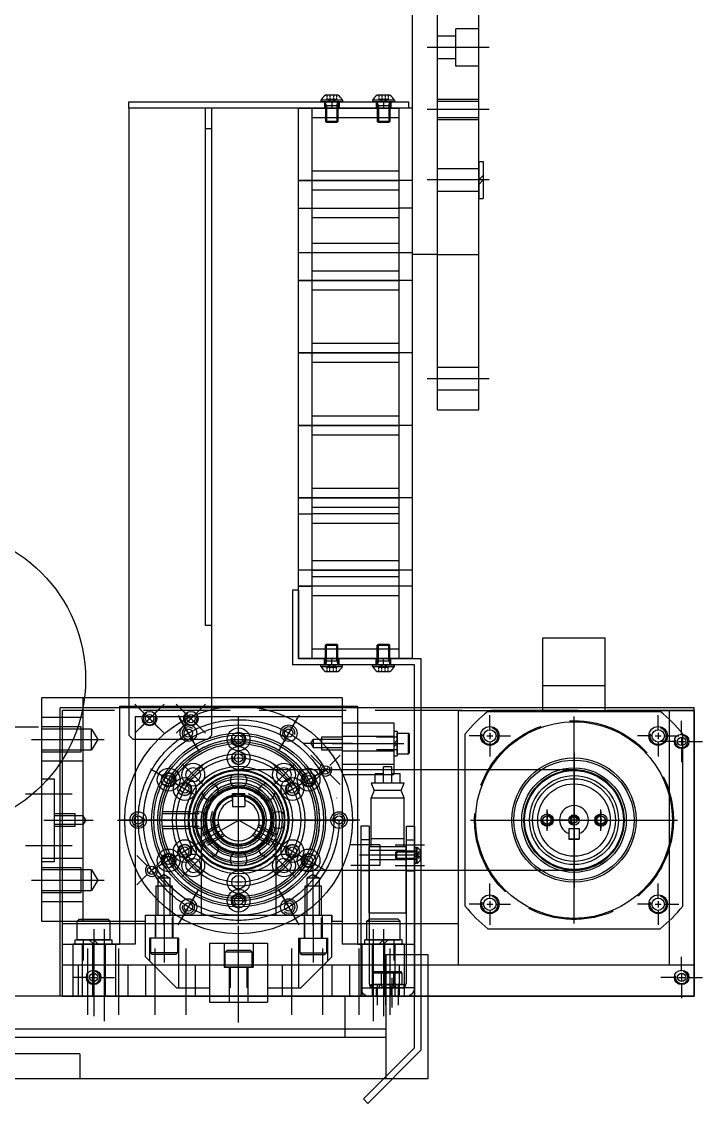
# Model space of a CAD drawing. Extents: x -1051 to 4465, y -5109 to -1481.
# Drawn here: x 647 to 975, y -4211 to -3689 of the extents above; entities that cross this region are included whole.
import ezdxf

# ---------------------------------------------------------------- set-up
doc = ezdxf.new("R2010")
doc.units = 0
doc.header["$LTSCALE"] = 14
doc.header["$MEASUREMENT"] = 0
for name, pattern in [('CENTER', [22, 20, -1, 0, -1]), ('CENTERX2', [101.6, 63.5, -12.7, 12.7, -12.7]), ('DASHED', [4, 3, -1]), ('THIN', [200000, 200000, 0])]:
    doc.linetypes.add(name, pattern=pattern)
for name, color, linetype in [('032038A', 7, 'CONTINUOUS'), ('040871B', 10, 'CONTINUOUS'), ('080143', 6, 'CONTINUOUS'), ('081077B', 1, 'CONTINUOUS'), ('081078B', 10, 'CONTINUOUS'), ('081079B', 61, 'CONTINUOUS'), ('081080B', 8, 'CONTINUOUS'), ('081081', 6, 'CONTINUOUS'), ('082044A', 3, 'CONTINUOUS'), ('084013', 6, 'CONTINUOUS'), ('086012', 231, 'CONTINUOUS'), ('086032A', 10, 'CONTINUOUS'), ('086050C', 8, 'CONTINUOUS'), ('244029A', 2, 'CONTINUOUS'), ('334002', 1, 'CONTINUOUS'), ('334051', 6, 'CONTINUOUS'), ('344005-1', 9, 'CONTINUOUS'), ('346023B', 2, 'CONTINUOUS'), ('44005A', 1, 'CONTINUOUS'), ('46013', 9, 'CONTINUOUS'), ('54065A', 9, 'CONTINUOUS'), ('61061A', 4, 'CONTINUOUS'), ('MD01-TC40', 6, 'CONTINUOUS'), ('MJ07AC-M8', 5, 'CONTINUOUS'), ('MJ14-8X02', 5, 'CONTINUOUS'), ('MJ19-8X02A', 6, 'CONTINUOUS'), ('ML04-4X6000', 74, 'CONTINUOUS'), ('ML05-A3', 8, 'CONTINUOUS'), ('ML05-A5', 8, 'CONTINUOUS'), ('ML06-MSA1', 7, 'CONTINUOUS'), ('MS15-YSF30', 10, 'CONTINUOUS')]:
    doc.layers.add(name, color=color, linetype=linetype)

msp = doc.modelspace()

# ---------------------------------------------------------------- linework, layer by layer
at = {"layer": '032038A'}
for p, q in [((822.7, -4175.46), (382.7, -4175.46)), ((822.7, -4199.46), (822.7, -4175.46)), ((822.7, -4199.46), (382.7, -4199.46))]:
    msp.add_line(p, q, dxfattribs=at)
at = {"layer": '032038A', "linetype": 'DASHED'}
msp.add_line((822.7, -4179.46), (382.7, -4179.46), dxfattribs=at)
at = {"layer": '040871B', "linetype": 'CENTER'}
for p, q in [((751.36, -4124.46), (751.36, -4024.46)), ((727.4, -4060.63), (708.82, -4049.9)), ((775.31, -4060.63), (793.89, -4049.9)), ((727.4, -4088.29), (708.82, -4099.02)), ((775.31, -4088.29), (793.89, -4099.02))]:
    msp.add_line(p, q, dxfattribs=at)
at = {"layer": '040871B', "linetype": 'Continuous'}
msp.add_line((701.36, -4074.46), (801.36, -4074.46), dxfattribs=at)
for centre, radius in [((751.36, -4074.46), 46), ((751.36, -4035.46), 5.5), ((751.36, -4035.46), 3.5), ((751.36, -4074.46), 39), ((751.36, -4074.46), 32), ((717.58, -4054.96), 5.5), ((785.13, -4054.96), 5.5), ((717.58, -4054.96), 3.5), ((751.36, -4074.46), 22), ((785.13, -4054.96), 3.5), ((717.58, -4093.96), 5.5), ((717.58, -4093.96), 3.5), ((785.13, -4093.96), 5.5), ((785.13, -4093.96), 3.5), ((751.36, -4113.46), 5.5), ((751.36, -4113.46), 3.5)]:
    msp.add_circle(centre, radius, dxfattribs=at)
at = {"layer": '080143', "linetype": 'Continuous'}
for p, q in [((822.7, -4199.46), (822.7, -4139.46)), ((822.7, -4139.46), (842.7, -4139.46)), ((842.7, -4139.46), (842.7, -4199.46)), ((842.7, -4199.46), (822.7, -4199.46))]:
    msp.add_line(p, q, dxfattribs=at)
at = {"layer": '081077B', "linetype": 'CENTER'}
msp.add_lwpolyline([(751.36, -4098.72), (913.36, -4098.72, 1), (913.36, -4050.2), (751.36, -4050.2, 1)], format="xyb", close=True, dxfattribs=at)
at = {"layer": '081078B', "linetype": 'Continuous'}
msp.add_line((913.36, -4041.96), (913.36, -4106.96), dxfattribs=at)
at = {"layer": '081078B', "linetype": 'CENTER'}
for p, q in [((900.36, -4079.61), (900.36, -4069.31)), ((926.36, -4079.61), (926.36, -4069.31)), ((880.86, -4074.46), (945.86, -4074.46))]:
    msp.add_line(p, q, dxfattribs=at)
at = {"layer": '081078B', "linetype": 'Continuous'}
for centre, radius in [((913.36, -4074.46), 29), ((913.36, -4074.46), 25.27), ((913.36, -4074.46), 20), ((900.36, -4074.46), 3), ((913.36, -4074.46), 2.5), ((926.36, -4074.46), 3)]:
    msp.add_circle(centre, radius, dxfattribs=at)
at = {"layer": '081079B', "linetype": 'Continuous'}
for p, q in [((780.36, -3765.46), (780.36, -3730.46)), ((780.36, -3730.46), (786.86, -3730.46)), ((786.86, -3765.46), (786.86, -3730.46)), ((786.86, -3730.46), (828.86, -3730.46)), ((828.86, -3765.46), (828.86, -3730.46)), ((835.36, -3730.46), (828.86, -3730.46)), ((835.36, -3765.46), (835.36, -3730.46)), ((786.86, -3734.96), (828.86, -3734.96)), ((828.86, -3760.96), (786.86, -3760.96)), ((835.36, -3765.46), (780.36, -3765.46)), ((780.36, -3800.46), (780.36, -3765.46)), ((780.36, -3765.46), (786.86, -3765.46)), ((786.86, -3765.46), (828.86, -3765.46)), ((786.86, -3800.46), (786.86, -3765.46)), ((828.86, -3800.46), (828.86, -3765.46)), ((835.36, -3765.46), (828.86, -3765.46)), ((835.36, -3800.46), (835.36, -3765.46)), ((786.86, -3769.96), (828.86, -3769.96)), ((780.36, -3813.78), (780.36, -3778.78)), ((780.36, -3778.78), (786.86, -3778.78)), ((786.86, -3778.78), (828.86, -3778.78)), ((786.86, -3813.78), (786.86, -3778.78)), ((786.86, -3783.28), (828.86, -3783.28)), ((828.86, -3813.78), (828.86, -3778.78)), ((835.36, -3778.78), (828.86, -3778.78)), ((835.36, -3813.78), (835.36, -3778.78)), ((828.86, -3795.96), (786.86, -3795.96)), ((835.36, -3800.46), (780.36, -3800.46)), ((828.86, -3809.28), (786.86, -3809.28)), ((835.36, -3813.78), (780.36, -3813.78)), ((780.36, -3848.78), (780.36, -3813.78)), ((780.36, -3813.78), (786.86, -3813.78)), ((786.86, -3813.78), (828.86, -3813.78)), ((786.86, -3848.78), (786.86, -3813.78)), ((828.86, -3848.78), (828.86, -3813.78)), ((835.36, -3813.78), (828.86, -3813.78)), ((835.36, -3848.78), (835.36, -3813.78)), ((786.86, -3818.28), (828.86, -3818.28)), ((828.86, -3844.28), (786.86, -3844.28)), ((780.36, -3883.78), (780.36, -3848.78)), ((835.36, -3848.78), (780.36, -3848.78)), ((780.36, -3848.78), (786.86, -3848.78)), ((786.86, -3883.78), (786.86, -3848.78)), ((786.86, -3848.78), (828.86, -3848.78)), ((828.86, -3883.78), (828.86, -3848.78)), ((835.36, -3848.78), (828.86, -3848.78)), ((835.36, -3883.78), (835.36, -3848.78)), ((786.86, -3853.28), (828.86, -3853.28)), ((828.86, -3879.28), (786.86, -3879.28)), ((835.36, -3883.78), (780.36, -3883.78)), ((780.36, -3918.78), (780.36, -3883.78)), ((780.36, -3883.78), (786.86, -3883.78)), ((786.86, -3883.78), (828.86, -3883.78)), ((786.86, -3918.78), (786.86, -3883.78)), ((786.86, -3888.28), (828.86, -3888.28)), ((828.86, -3918.78), (828.86, -3883.78)), ((835.36, -3883.78), (828.86, -3883.78)), ((835.36, -3918.78), (835.36, -3883.78)), ((828.86, -3914.28), (786.86, -3914.28)), ((835.36, -3918.78), (780.36, -3918.78)), ((780.36, -3953.78), (780.36, -3918.78)), ((780.36, -3918.78), (786.86, -3918.78)), ((786.86, -3918.78), (828.86, -3918.78)), ((786.86, -3953.78), (786.86, -3918.78)), ((828.86, -3953.78), (828.86, -3918.78)), ((835.36, -3918.78), (828.86, -3918.78)), ((835.36, -3953.78), (835.36, -3918.78)), ((786.86, -3923.28), (828.86, -3923.28)), ((780.36, -3961.46), (780.36, -3926.46)), ((780.36, -3926.46), (786.86, -3926.46)), ((828.86, -3926.46), (786.86, -3926.46)), ((786.86, -3961.46), (786.86, -3926.46)), ((828.86, -3961.46), (828.86, -3926.46)), ((835.36, -3961.46), (835.36, -3926.46)), ((786.86, -3930.96), (828.86, -3930.96)), ((828.86, -3949.28), (786.86, -3949.28)), ((835.36, -3953.78), (780.36, -3953.78)), ((786.86, -3953.78), (828.86, -3953.78)), ((835.36, -3961.46), (780.36, -3961.46)), ((780.36, -3996.46), (780.36, -3961.46)), ((780.36, -3961.46), (786.86, -3961.46)), ((828.86, -3956.96), (786.86, -3956.96)), ((828.86, -3961.46), (786.86, -3961.46)), ((786.86, -3996.46), (786.86, -3961.46)), ((828.86, -3996.46), (828.86, -3961.46)), ((835.36, -3961.46), (828.86, -3961.46)), ((835.36, -3996.46), (835.36, -3961.46)), ((786.86, -3965.96), (828.86, -3965.96)), ((828.86, -3991.96), (786.86, -3991.96)), ((835.36, -3996.46), (780.36, -3996.46))]:
    msp.add_line(p, q, dxfattribs=at)
at = {"layer": '081080B', "linetype": 'Continuous'}
for p, q in [((751.36, -4056.46), (751.36, -4036.46)), ((724.13, -4047.24), (734.74, -4057.84)), ((767.97, -4047.24), (778.58, -4057.84)), ((724.13, -4091.08), (734.74, -4101.68)), ((767.97, -4091.08), (778.58, -4101.68)), ((751.36, -4112.46), (751.36, -4092.46))]:
    msp.add_line(p, q, dxfattribs=at)
at = {"layer": '081080B', "linetype": 'CENTER'}
for p, q in [((724.13, -4057.84), (734.74, -4047.24)), ((767.97, -4057.84), (778.58, -4047.24)), ((724.13, -4101.68), (734.74, -4091.08)), ((767.97, -4101.68), (778.58, -4091.08))]:
    msp.add_line(p, q, dxfattribs=at)
at = {"layer": '081080B', "linetype": 'Continuous'}
for centre, radius in [((751.36, -4074.46), 38), ((729.44, -4052.54), 5.5), ((729.44, -4052.54), 3.5), ((773.28, -4052.54), 5.5), ((773.28, -4052.54), 3.5), ((751.36, -4074.46), 18), ((729.44, -4096.38), 5.5), ((773.28, -4096.38), 5.5), ((729.44, -4096.38), 3.5), ((773.28, -4096.38), 3.5)]:
    msp.add_circle(centre, radius, dxfattribs=at)
at = {"layer": '081081', "linetype": 'Continuous'}
for p, q in [((835.36, -3801.2), (835.36, -3218.2)), ((847.36, -3876.2), (847.36, -3218.2)), ((867.36, -3876.2), (867.36, -3571.2)), ((867.36, -3756.2), (867.36, -3774.2)), ((867.36, -3756.2), (869.56, -3756.2)), ((869.56, -3756.2), (869.56, -3774.2)), ((869.56, -3763), (867.36, -3765.2)), ((869.56, -3765.2), (867.36, -3767.4)), ((867.36, -3774.2), (869.56, -3774.2)), ((847.36, -3801.2), (835.36, -3801.2)), ((847.36, -3876.2), (867.36, -3876.2))]:
    msp.add_line(p, q, dxfattribs=at)
at = {"layer": '081081', "linetype": 'DASHED'}
for p, q in [((856.36, -3710.2), (856.36, -3692.2)), ((867.36, -3692.2), (856.36, -3692.2)), ((856.36, -3695.7), (847.36, -3695.7)), ((856.36, -3706.7), (847.36, -3706.7)), ((867.36, -3710.2), (856.36, -3710.2)), ((847.36, -3726.2), (867.36, -3726.2)), ((847.36, -3727.2), (867.36, -3727.2)), ((867.36, -3735.2), (847.36, -3735.2)), ((867.36, -3736.2), (847.36, -3736.2)), ((847.36, -3759.7), (867.36, -3759.7)), ((867.36, -3770.7), (847.36, -3770.7)), ((847.36, -3801.2), (867.36, -3801.2)), ((847.36, -3855.7), (867.36, -3855.7)), ((867.36, -3866.7), (847.36, -3866.7))]:
    msp.add_line(p, q, dxfattribs=at)
at = {"layer": '081081', "linetype": 'CENTER'}
for p, q in [((872.36, -3701.2), (842.36, -3701.2)), ((872.36, -3731.2), (842.36, -3731.2)), ((872.36, -3765.2), (842.36, -3765.2)), ((872.36, -3861.2), (842.36, -3861.2))]:
    msp.add_line(p, q, dxfattribs=at)
at = {"layer": '082044A'}
for p, q in [((802.7, -4159.46), (402.7, -4159.46)), ((802.7, -4159.46), (802.7, -4179.46)), ((802.7, -4179.46), (402.7, -4179.46))]:
    msp.add_line(p, q, dxfattribs=at)
at = {"layer": '084013', "linetype": 'Continuous'}
for radius in [26, 21, 15.5, 12.5]:
    msp.add_circle((751.36, -4074.46), radius, dxfattribs=at)
for centre, start, end in [((751.36, -4055.21), 159.2991, 251.82), ((751.36, -4055.21), 288.18, 20.7009), ((737.74, -4060.85), 333.18, 65.7009), ((764.97, -4060.85), 114.2991, 206.82), ((737.74, -4060.85), 204.2991, 296.82), ((764.97, -4060.85), 243.18, 335.7009), ((732.11, -4074.46), 18.18, 110.7009), ((770.61, -4074.46), 69.2991, 161.82), ((732.11, -4074.46), 249.2991, 341.82), ((770.61, -4074.46), 198.18, 290.7009), ((737.74, -4088.07), 63.18, 155.7009), ((737.74, -4088.07), 294.2991, 26.82), ((764.97, -4088.07), 153.18, 245.7009), ((764.97, -4088.07), 24.2991, 116.82), ((751.36, -4093.71), 108.18, 200.7009), ((751.36, -4093.71), 339.2991, 71.82)]:
    msp.add_arc(centre, 4, start, end, dxfattribs=at)
at = {"layer": '086012', "linetype": 'Continuous'}
for p, q in [((971.36, -4020.26), (665.16, -4020.26)), ((665.16, -4159.46), (665.16, -4020.26)), ((666.36, -4159.46), (666.36, -4021.46)), ((971.36, -4159.46), (971.36, -4020.26)), ((971.36, -4159.46), (665.16, -4159.46))]:
    msp.add_line(p, q, dxfattribs=at)
at = {"layer": '086012', "linetype": 'DASHED'}
msp.add_line((971.36, -4021.46), (666.36, -4021.46), dxfattribs=at)
at = {"layer": '086012', "linetype": 'Continuous'}
for centre in [(965.36, -4036.46), (681.36, -4150.46), (965.36, -4150.46)]:
    msp.add_circle(centre, 3.5, dxfattribs=at)
at = {"layer": '086032A', "linetype": 'Continuous'}
for p, q in [((748.36, -4062.96), (748.36, -4067.96)), ((748.36, -4062.96), (754.36, -4062.96)), ((754.36, -4062.96), (754.36, -4067.96)), ((748.36, -4067.96), (754.36, -4067.96)), ((732.36, -4071.46), (714.48, -4071.46)), ((714.48, -4077.46), (732.36, -4077.46))]:
    msp.add_line(p, q, dxfattribs=at)
at = {"layer": '086032A', "linetype": 'DASHED'}
for p, q in [((728.36, -4070.46), (714.57, -4070.46)), ((714.57, -4078.46), (728.36, -4078.46))]:
    msp.add_line(p, q, dxfattribs=at)
at = {"layer": '086032A', "linetype": 'CENTER'}
msp.add_line((709.36, -4074.46), (739.36, -4074.46), dxfattribs=at)
at = {"layer": '086032A', "linetype": 'Continuous'}
for centre, radius in [((751.36, -4074.46), 37), ((751.36, -4044.46), 5.5), ((751.36, -4044.46), 3.3), ((725.37, -4059.46), 5.5), ((751.36, -4074.46), 24), ((777.34, -4059.46), 5.5), ((725.37, -4059.46), 3.3), ((751.36, -4074.46), 16), ((751.36, -4074.46), 16), ((777.34, -4059.46), 3.3), ((751.36, -4074.46), 12.5), ((725.37, -4089.46), 5.5), ((725.37, -4089.46), 3.3), ((777.34, -4089.46), 5.5), ((777.34, -4089.46), 3.3), ((751.36, -4104.46), 5.5), ((751.36, -4104.46), 3.3)]:
    msp.add_circle(centre, radius, dxfattribs=at)
at = {"layer": '086032A', "linetype": 'CENTER'}
msp.add_circle((751.36, -4074.46), 30, dxfattribs=at)
at = {"layer": '086032A', "linetype": 'Continuous'}
for radius, start, end in [(13.5, 161.3921, 69.2876), (10, 107.4576, 72.5424)]:
    msp.add_arc((751.36, -4074.46), radius, start, end, dxfattribs=at)
at = {"layer": '086032A'}
msp.add_arc((751.36, -4074.46), 11.75, 162.1286, 69.8845, dxfattribs=at)
at = {"layer": '086050C', "linetype": 'Continuous'}
for p, q in [((801.36, -4027.46), (826.36, -4027.46)), ((801.36, -4027.46), (801.36, -4052.46)), ((826.36, -4027.46), (826.36, -4052.46)), ((827.96, -4034.46), (817.96, -4034.46)), ((826.36, -4031.56), (826.36, -4043.36)), ((826.36, -4031.56), (827.96, -4031.56)), ((827.96, -4031.56), (827.96, -4043.36)), ((827.96, -4032.46), (833.46, -4032.46)), ((827.96, -4042.46), (827.96, -4032.46)), ((833.46, -4042.46), (833.46, -4032.46)), ((833.46, -4032.46), (833.96, -4032.96)), ((833.96, -4041.96), (833.96, -4032.96)), ((796.56, -4037.46), (831.16, -4037.46)), ((827.96, -4035.86), (826.36, -4037.46)), ((827.96, -4037.46), (826.36, -4039.06)), ((801.36, -4040.96), (826.36, -4040.96)), ((827.96, -4040.46), (817.96, -4040.46)), ((826.36, -4043.36), (827.96, -4043.36)), ((827.96, -4042.46), (833.46, -4042.46)), ((833.46, -4042.46), (833.96, -4041.96)), ((801.36, -4047.46), (826.36, -4047.46)), ((801.36, -4052.46), (826.36, -4052.46))]:
    msp.add_line(p, q, dxfattribs=at)
at = {"layer": '086050C', "linetype": 'DASHED'}
msp.add_line((801.36, -4033.96), (826.36, -4033.96), dxfattribs=at)
at = {"layer": '244029A', "linetype": 'Continuous'}
for p, q in [((701.36, -4024.46), (801.36, -4024.46)), ((701.36, -4024.46), (701.36, -4134.46)), ((801.36, -4024.46), (801.36, -4134.46)), ((780.48, -4057.65), (789.38, -4052.51)), ((722.24, -4091.27), (713.33, -4096.41)), ((701.36, -4134.46), (671.36, -4134.46)), ((671.36, -4134.46), (671.36, -4159.46)), ((680.86, -4134.46), (680.86, -4159.46)), ((831.36, -4134.46), (801.36, -4134.46)), ((821.86, -4134.46), (821.86, -4159.46)), ((831.36, -4134.46), (831.36, -4159.46)), ((831.36, -4159.46), (671.36, -4159.46))]:
    msp.add_line(p, q, dxfattribs=at)
at = {"layer": '244029A', "linetype": 'CENTER'}
for p, q in [((751.36, -4040.84), (751.36, -4030.55)), ((722.24, -4057.65), (713.33, -4052.51)), ((780.48, -4091.27), (789.38, -4096.41)), ((751.36, -4108.09), (751.36, -4118.37)), ((686.36, -4127.17), (686.36, -4171.62)), ((816.36, -4127.17), (816.36, -4171.62))]:
    msp.add_line(p, q, dxfattribs=at)
at = {"layer": '244029A', "linetype": 'DASHED'}
for p, q in [((691.86, -4134.46), (691.86, -4159.46)), ((810.86, -4134.46), (810.86, -4159.46))]:
    msp.add_line(p, q, dxfattribs=at)
at = {"layer": '244029A', "linetype": 'Continuous'}
for centre, radius in [((751.36, -4035.46), 2), ((751.36, -4074.46), 26), ((717.58, -4054.96), 2), ((785.13, -4054.96), 2), ((751.36, -4074.46), 18), ((717.58, -4093.96), 2), ((785.13, -4093.96), 2), ((751.36, -4113.46), 2)]:
    msp.add_circle(centre, radius, dxfattribs=at)
at = {"layer": '244029A', "linetype": 'CENTER'}
msp.add_circle((751.36, -4074.46), 39, dxfattribs=at)
at = {"layer": '244029A', "linetype": 'Continuous'}
for centre, start, end in [((751.36, -4035.46), 165.6912, 73.6916), ((717.58, -4054.96), 225.6912, 133.6916), ((785.13, -4054.96), 105.6912, 13.6916), ((717.58, -4093.96), 285.6912, 193.6916), ((785.13, -4093.96), 45.6912, 313.6916), ((751.36, -4113.46), 345.6912, 253.6916)]:
    msp.add_arc(centre, 3, start, end, dxfattribs=at)
at = {"layer": '334002', "linetype": 'CENTER'}
for p, q in [((913.36, -4101.96), (913.36, -4046.96)), ((900.36, -4070.35), (900.36, -4078.58)), ((926.36, -4070.35), (926.36, -4078.58))]:
    msp.add_line(p, q, dxfattribs=at)
at = {"layer": '334002', "linetype": 'Continuous'}
for p, q in [((885.86, -4074.46), (940.86, -4074.46)), ((910.86, -4081), (910.86, -4083.76)), ((915.86, -4081), (915.86, -4083.76)), ((910.86, -4083.76), (915.86, -4083.76))]:
    msp.add_line(p, q, dxfattribs=at)
for centre, radius in [((913.36, -4074.46), 24.26), ((913.36, -4074.46), 23.88), ((913.36, -4074.46), 20), ((900.36, -4074.46), 2), ((926.36, -4074.46), 2)]:
    msp.add_circle(centre, radius, dxfattribs=at)
for centre, radius, start, end in [((913.36, -4074.46), 7, 290.9248, 249.0752), ((900.36, -4074.46), 2.5, 166.5301, 73.1315), ((926.36, -4074.46), 2.5, 106.8685, 13.4699)]:
    msp.add_arc(centre, radius, start, end, dxfattribs=at)
at = {"layer": '334051', "linetype": 'Continuous'}
for p, q in [((825.36, -4048.66), (821.36, -4048.66)), ((821.36, -4056.66), (821.36, -4048.66)), ((825.36, -4056.66), (825.36, -4048.66)), ((821.36, -4052.16), (817.36, -4052.16)), ((817.36, -4056.66), (817.36, -4052.16)), ((829.36, -4052.16), (825.36, -4052.16)), ((829.36, -4056.66), (829.36, -4052.16)), ((815.36, -4056.66), (816.86, -4060.16)), ((831.36, -4056.66), (815.36, -4056.66)), ((816.86, -4060.16), (815.36, -4063.66)), ((829.86, -4060.16), (816.86, -4060.16)), ((829.86, -4060.16), (831.36, -4056.66)), ((831.36, -4063.66), (829.86, -4060.16)), ((815.36, -4063.66), (831.36, -4063.66)), ((815.36, -4087.46), (815.36, -4063.66)), ((831.36, -4087.46), (831.36, -4063.66)), ((810.36, -4077.46), (810.36, -4155.46)), ((814.36, -4077.46), (810.36, -4077.46)), ((814.36, -4077.46), (814.36, -4153.46)), ((832.36, -4077.46), (832.36, -4153.46)), ((832.36, -4077.46), (836.36, -4077.46)), ((836.36, -4077.46), (836.36, -4155.46)), ((831.36, -4083.46), (815.36, -4083.46)), ((819.65, -4086.46), (819.65, -4096.46)), ((814.36, -4119.46), (814.36, -4087.46)), ((832.36, -4087.46), (814.36, -4087.46)), ((827.26, -4089.96), (827.76, -4089.46)), ((827.26, -4092.96), (827.26, -4089.96)), ((836.26, -4089.96), (827.26, -4089.96)), ((827.76, -4093.46), (827.76, -4089.46)), ((837.26, -4089.46), (827.76, -4089.46)), ((832.36, -4119.46), (832.36, -4087.46)), ((836.26, -4093.46), (836.26, -4089.46)), ((837.26, -4089.46), (836.26, -4089.96)), ((836.36, -4087.66), (836.36, -4095.26)), ((836.36, -4087.66), (837.26, -4087.66)), ((837.26, -4090.56), (836.36, -4091.46)), ((837.26, -4091.46), (836.36, -4092.36)), ((838.06, -4092.9), (837.22, -4091.46)), ((837.26, -4087.66), (837.26, -4095.26)), ((837.26, -4095.21), (837.26, -4087.71)), ((837.66, -4087.71), (837.26, -4087.71)), ((837.66, -4095.21), (837.66, -4087.71)), ((837.66, -4092.96), (837.66, -4089.96)), ((838.06, -4091.08), (838.06, -4090.02)), ((838.06, -4091.78), (838.06, -4091.31)), ((838.06, -4092.9), (838.06, -4091.94)), ((839.36, -4092.04), (838.06, -4092.04)), ((839.36, -4090.02), (838.09, -4090.02)), ((839.36, -4093.46), (839.36, -4089.46)), ((819.65, -4096.46), (805.58, -4096.46)), ((832.36, -4093.71), (814.36, -4093.71)), ((827.06, -4096.46), (841.13, -4096.46)), ((836.26, -4092.96), (827.26, -4092.96)), ((827.76, -4093.46), (827.26, -4092.96)), ((837.26, -4093.46), (827.76, -4093.46)), ((836.26, -4092.96), (837.26, -4093.46)), ((836.36, -4095.26), (837.26, -4095.26)), ((837.66, -4095.21), (837.26, -4095.21)), ((814.36, -4098.96), (810.36, -4098.96)), ((832.36, -4098.96), (836.36, -4098.96)), ((832.36, -4119.46), (814.36, -4119.46)), ((816.36, -4148.36), (816.86, -4147.86)), ((826.36, -4148.36), (816.36, -4148.36)), ((816.36, -4153.86), (816.36, -4148.36)), ((825.86, -4147.86), (816.86, -4147.86)), ((820.36, -4148.36), (820.86, -4147.86)), ((830.36, -4148.36), (820.36, -4148.36)), ((820.36, -4153.86), (820.36, -4148.36)), ((829.86, -4147.86), (820.86, -4147.86)), ((826.36, -4148.36), (825.86, -4147.86)), ((826.36, -4153.86), (826.36, -4148.36)), ((830.36, -4148.36), (829.86, -4147.86)), ((830.36, -4153.86), (830.36, -4148.36)), ((815.46, -4153.86), (827.26, -4153.86)), ((815.46, -4155.46), (815.46, -4153.86)), ((826.36, -4153.86), (816.36, -4153.86)), ((818.36, -4153.86), (818.36, -4163.86)), ((819.46, -4153.86), (831.26, -4153.86)), ((819.46, -4155.46), (819.46, -4153.86)), ((819.76, -4153.86), (821.36, -4155.46)), ((830.36, -4153.86), (820.36, -4153.86)), ((821.36, -4153.86), (822.96, -4155.46)), ((822.36, -4153.86), (822.36, -4163.86)), ((823.76, -4153.86), (825.36, -4155.46)), ((824.36, -4153.86), (824.36, -4163.86)), ((825.36, -4153.86), (826.96, -4155.46)), ((827.26, -4155.46), (827.26, -4153.86)), ((828.36, -4153.86), (828.36, -4163.86)), ((831.26, -4155.46), (831.26, -4153.86)), ((810.36, -4155.46), (830.36, -4155.46)), ((810.36, -4155.46), (810.36, -4159.46)), ((810.36, -4159.46), (832.36, -4159.46)), ((836.36, -4159.46), (814.36, -4159.46)), ((815.46, -4155.46), (827.26, -4155.46)), ((836.36, -4155.46), (816.36, -4155.46)), ((819.46, -4155.46), (831.26, -4155.46)), ((821.86, -4155.46), (821.86, -4159.46)), ((824.86, -4155.46), (824.86, -4159.46)), ((836.36, -4155.46), (836.36, -4159.46))]:
    msp.add_line(p, q, dxfattribs=at)
at = {"layer": '334051', "linetype": 'CENTER'}
for p, q in [((819.65, -4086.46), (805.58, -4086.46)), ((827.06, -4086.46), (841.13, -4086.46)), ((836.3, -4091.46), (809.78, -4091.46)), ((821.36, -4150.73), (821.36, -4164.94)), ((825.36, -4150.73), (825.36, -4164.94))]:
    msp.add_line(p, q, dxfattribs=at)
at = {"layer": '334051', "linetype": 'DASHED'}
for p, q in [((814.36, -4083.96), (810.36, -4083.96)), ((832.36, -4083.96), (836.36, -4083.96)), ((832.36, -4089.21), (814.36, -4089.21)), ((837.22, -4091.46), (838.06, -4090.02)), ((839.36, -4090.88), (838.06, -4090.88)), ((839.36, -4092.9), (838.09, -4092.9)), ((817.86, -4155.46), (817.86, -4159.46)), ((828.86, -4155.46), (828.86, -4159.46))]:
    msp.add_line(p, q, dxfattribs=at)
at = {"layer": '334051', "linetype": 'Continuous'}
for centre, radius, start, end in [((835.55, -4091.46), 4.3, 27.6991, 60.6399), ((835.55, -4091.46), 4.3, 299.3601, 332.3009), ((816.36, -4153.46), 2, 180, 270), ((830.36, -4153.46), 2, 270, 0), ((814.36, -4155.46), 4, 180, 270), ((832.36, -4155.46), 4, 270, 0)]:
    msp.add_arc(centre, radius, start, end, dxfattribs=at)
at = {"layer": '344005-1', "linetype": 'Continuous'}
for p, q in [((693.86, -4019.46), (808.86, -4019.46)), ((693.86, -4019.46), (693.86, -4134.46)), ((780.61, -4023.8), (770.61, -4041.12)), ((808.86, -4019.46), (808.86, -4134.46)), ((692.86, -4074.46), (712.86, -4074.46)), ((798.86, -4074.46), (703.86, -4074.46)), ((722.11, -4125.12), (732.11, -4107.8)), ((673.36, -4123.26), (674.36, -4122.26)), ((689.36, -4123.26), (673.36, -4123.26)), ((673.36, -4132.26), (673.36, -4123.26)), ((674.36, -4122.26), (688.36, -4122.26)), ((689.36, -4123.26), (688.36, -4122.26)), ((689.36, -4132.26), (689.36, -4123.26)), ((813.36, -4123.26), (814.36, -4122.26)), ((813.36, -4132.26), (813.36, -4123.26)), ((813.36, -4123.26), (829.36, -4123.26)), ((828.36, -4122.26), (814.36, -4122.26)), ((829.36, -4123.26), (828.36, -4122.26)), ((829.36, -4132.26), (829.36, -4123.26)), ((821.36, -4127.13), (821.36, -4169.28)), ((672.36, -4132.26), (690.36, -4132.26)), ((672.36, -4134.46), (672.36, -4132.26)), ((689.36, -4132.26), (673.36, -4132.26)), ((676.36, -4132.26), (676.36, -4142.26)), ((679.16, -4132.26), (681.36, -4134.46)), ((681.36, -4132.26), (683.56, -4134.46)), ((686.36, -4132.26), (686.36, -4142.26)), ((690.36, -4134.46), (690.36, -4132.26)), ((830.36, -4132.26), (812.36, -4132.26)), ((812.36, -4134.46), (812.36, -4132.26)), ((813.36, -4132.26), (829.36, -4132.26)), ((816.36, -4132.26), (816.36, -4142.26)), ((821.36, -4132.26), (819.16, -4134.46)), ((823.56, -4132.26), (821.36, -4134.46)), ((826.36, -4132.26), (826.36, -4142.26)), ((830.36, -4134.46), (830.36, -4132.26)), ((666.36, -4134.46), (693.86, -4134.46)), ((666.36, -4159.46), (666.36, -4134.46)), ((672.36, -4134.46), (690.36, -4134.46)), ((686.86, -4134.46), (686.86, -4159.46)), ((808.86, -4134.46), (836.36, -4134.46)), ((830.36, -4134.46), (812.36, -4134.46)), ((836.36, -4159.46), (836.36, -4134.46)), ((666.36, -4159.46), (836.36, -4159.46)), ((666.36, -4159.46), (836.36, -4159.46))]:
    msp.add_line(p, q, dxfattribs=at)
at = {"layer": '344005-1', "linetype": 'CENTER'}
for p, q in [((722.11, -4023.8), (732.11, -4041.12)), ((751.36, -4121.96), (751.36, -4026.96)), ((809.86, -4074.46), (789.86, -4074.46)), ((780.61, -4125.12), (770.61, -4107.8))]:
    msp.add_line(p, q, dxfattribs=at)
at = {"layer": '344005-1', "linetype": 'CENTERX2'}
msp.add_line((681.36, -4127.13), (681.36, -4169.28), dxfattribs=at)
at = {"layer": '344005-1', "linetype": 'DASHED'}
for p, q in [((675.86, -4134.46), (675.86, -4159.46)), ((815.86, -4134.46), (815.86, -4159.46)), ((826.86, -4134.46), (826.86, -4159.46))]:
    msp.add_line(p, q, dxfattribs=at)
at = {"layer": '344005-1', "linetype": 'CENTER'}
msp.add_circle((751.36, -4074.46), 48.5, dxfattribs=at)
at = {"layer": '344005-1', "linetype": 'Continuous'}
for centre, radius in [((751.36, -4074.46), 42), ((727.11, -4032.46), 2), ((775.61, -4032.46), 2), ((702.86, -4074.46), 2), ((799.86, -4074.46), 2), ((727.11, -4116.46), 2), ((775.61, -4116.46), 2)]:
    msp.add_circle(centre, radius, dxfattribs=at)
for centre, start, end in [((727.11, -4032.46), 46.3084, 314.3088), ((775.61, -4032.46), 346.3084, 254.3088), ((702.86, -4074.46), 106.3084, 14.3088), ((799.86, -4074.46), 286.3084, 194.3088), ((727.11, -4116.46), 166.3084, 74.3088), ((775.61, -4116.46), 226.3084, 134.3088)]:
    msp.add_arc(centre, 3, start, end, dxfattribs=at)
at = {"layer": '346023B', "linetype": 'Continuous'}
for p, q in [((801.36, -4015.46), (656.36, -4015.46)), ((656.36, -4123.46), (656.36, -4015.46)), ((676.36, -4123.46), (676.36, -4015.46)), ((706.23, -4023.34), (701.28, -4018.39)), ((710.48, -4023.34), (715.43, -4018.39)), ((726.23, -4023.34), (721.28, -4018.39)), ((730.48, -4023.34), (735.43, -4018.39)), ((801.36, -4015.46), (801.36, -4123.46)), ((675.36, -4029.46), (656.36, -4029.46)), ((675.36, -4041.46), (675.36, -4029.46)), ((706.23, -4027.58), (701.28, -4032.53)), ((707.29, -4024.4), (709.42, -4026.52)), ((709.42, -4024.4), (707.29, -4026.52)), ((710.48, -4027.58), (715.43, -4032.53)), ((726.23, -4027.58), (721.28, -4032.53)), ((727.29, -4024.4), (729.42, -4026.52)), ((729.42, -4024.4), (727.29, -4026.52)), ((730.48, -4027.58), (735.43, -4032.53)), ((680.36, -4040.46), (680.36, -4030.46)), ((801.36, -4034.46), (791.36, -4034.46)), ((683.36, -4035.46), (680.36, -4040.46)), ((806.36, -4037.46), (782.64, -4037.46)), ((786.2, -4037.46), (787.36, -4035.46)), ((801.36, -4035.46), (787.36, -4035.46)), ((656.36, -4041.46), (675.36, -4041.46)), ((791.36, -4040.46), (801.36, -4040.46)), ((676.36, -4045.96), (656.36, -4045.96)), ((730.57, -4062.46), (721.02, -4056.95)), ((772.14, -4062.46), (781.69, -4056.95)), ((670.97, -4061.96), (648.46, -4061.96)), ((748.36, -4061.66), (754.36, -4061.66)), ((748.36, -4064.92), (748.36, -4061.66)), ((754.36, -4064.92), (754.36, -4061.66)), ((657.36, -4074.46), (681.07, -4074.46)), ((672.36, -4071.46), (662.36, -4071.46)), ((672.36, -4077.46), (672.36, -4071.46)), ((677.51, -4074.46), (676.36, -4072.46)), ((733.36, -4074.46), (733.36, -4120.46)), ((769.36, -4074.46), (769.36, -4120.46)), ((662.36, -4077.46), (672.36, -4077.46)), ((741.59, -4076.63), (733.4, -4081.36)), ((735.9, -4085.69), (743.87, -4081.09)), ((761.12, -4076.63), (769.31, -4081.36)), ((730.57, -4086.46), (721.02, -4091.98)), ((766.31, -4086.56), (758.12, -4081.83)), ((772.14, -4086.46), (781.69, -4091.98)), ((670.97, -4086.96), (648.46, -4086.96)), ((676.36, -4092.96), (656.36, -4092.96)), ((675.36, -4097.46), (656.36, -4097.46)), ((675.36, -4109.46), (675.36, -4097.46)), ((712.36, -4102.46), (712.36, -4120.46)), ((718.36, -4102.46), (712.36, -4102.46)), ((787.36, -4100.73), (784.36, -4102.46)), ((790.36, -4102.46), (784.36, -4102.46)), ((784.36, -4102.46), (784.36, -4120.46)), ((683.36, -4103.46), (680.36, -4108.46)), ((719.36, -4106.46), (711.36, -4106.46)), ((719.36, -4120.46), (719.36, -4106.46)), ((783.36, -4106.46), (783.36, -4120.46)), ((791.36, -4120.46), (791.36, -4106.46)), ((656.36, -4109.46), (675.36, -4109.46)), ((701.36, -4123.46), (656.36, -4123.46)), ((706.36, -4123.46), (701.36, -4123.46)), ((706.36, -4120.46), (733.36, -4120.46)), ((706.36, -4123.46), (706.36, -4120.46)), ((769.36, -4120.46), (796.36, -4120.46)), ((796.36, -4120.46), (796.36, -4123.46)), ((801.36, -4123.46), (796.36, -4123.46))]:
    msp.add_line(p, q, dxfattribs=at)
at = {"layer": '346023B', "linetype": 'DASHED'}
for p, q in [((676.36, -4024.96), (656.36, -4024.96)), ((680.36, -4030.46), (656.36, -4030.46)), ((680.36, -4030.46), (683.36, -4035.46)), ((791.36, -4034.46), (791.36, -4040.46)), ((786.2, -4037.46), (787.36, -4039.46)), ((787.36, -4035.46), (787.36, -4039.46)), ((787.36, -4039.46), (801.36, -4039.46)), ((656.36, -4040.46), (680.36, -4040.46)), ((656.36, -4054.46), (662.36, -4054.46)), ((662.36, -4094.46), (662.36, -4054.46)), ((676.36, -4072.46), (662.36, -4072.46)), ((662.36, -4076.46), (676.36, -4076.46)), ((676.36, -4076.46), (676.36, -4072.46)), ((677.51, -4074.46), (676.36, -4076.46)), ((741.87, -4077.63), (733.9, -4082.23)), ((766.81, -4085.69), (758.84, -4081.09)), ((760.84, -4077.63), (768.81, -4082.23)), ((736.4, -4086.56), (744.59, -4081.83)), ((656.36, -4094.46), (662.36, -4094.46)), ((680.36, -4098.46), (656.36, -4098.46)), ((680.36, -4098.46), (683.36, -4103.46)), ((680.36, -4108.46), (680.36, -4098.46)), ((715.36, -4100.73), (712.36, -4102.46)), ((715.36, -4100.73), (718.36, -4102.46)), ((718.36, -4120.46), (718.36, -4102.46)), ((787.36, -4100.73), (790.36, -4102.46)), ((790.36, -4120.46), (790.36, -4102.46)), ((711.36, -4106.46), (711.36, -4120.46)), ((791.36, -4106.46), (783.36, -4106.46)), ((656.36, -4108.46), (680.36, -4108.46)), ((676.36, -4113.96), (656.36, -4113.96))]:
    msp.add_line(p, q, dxfattribs=at)
at = {"layer": '346023B', "linetype": 'CENTER'}
for p, q in [((651.36, -4035.46), (686.36, -4035.46)), ((751.36, -4050.46), (751.36, -4039.43)), ((730.57, -4086.46), (751.11, -4074.6)), ((772.14, -4086.46), (751.6, -4074.6)), ((715.36, -4125.46), (715.36, -4095.46)), ((787.36, -4125.46), (787.36, -4095.46)), ((651.36, -4103.46), (686.36, -4103.46))]:
    msp.add_line(p, q, dxfattribs=at)
at = {"layer": '346023B', "linetype": 'Continuous'}
for centre, radius in [((708.36, -4025.46), 2), ((728.36, -4025.46), 2), ((751.36, -4044.46), 2), ((751.36, -4074.46), 23.88), ((751.11, -4074.6), 20), ((725.37, -4059.46), 2), ((777.34, -4059.46), 2), ((725.37, -4089.46), 2), ((777.34, -4089.46), 2)]:
    msp.add_circle(centre, radius, dxfattribs=at)
at = {"layer": '346023B', "linetype": 'CENTER'}
for radius in [30, 24.26]:
    msp.add_circle((751.36, -4074.46), radius, dxfattribs=at)
at = {"layer": '346023B', "linetype": 'Continuous'}
for centre, radius, start, end in [((708.36, -4025.46), 3, 120.6912, 28.6916), ((728.36, -4025.46), 3, 120.6912, 28.6916), ((751.36, -4044.46), 3, 165.6912, 73.6916), ((751.36, -4074.46), 24, 318.5904, 221.4096), ((725.37, -4059.46), 3, 225.6912, 133.6916), ((751.36, -4074.46), 18, 0, 180), ((777.34, -4059.46), 3, 105.6912, 13.6916), ((751.36, -4074.46), 10, 107.4576, 72.5424), ((725.37, -4089.46), 3, 285.6912, 193.6916), ((777.34, -4089.46), 3, 45.6912, 313.6916)]:
    msp.add_arc(centre, radius, start, end, dxfattribs=at)
at = {"layer": '44005A', "linetype": 'Continuous'}
for p, q in [((777.36, -3963.46), (777.36, -3999.46)), ((780.36, -3963.46), (777.36, -3963.46)), ((780.36, -3963.46), (780.36, -3996.46)), ((780.36, -3996.46), (839.36, -3996.46)), ((792.86, -3999.46), (792.86, -3996.46)), ((796.36, -3999.46), (796.36, -3996.46)), ((799.86, -3999.46), (799.86, -3996.46)), ((817.86, -3999.46), (817.86, -3996.46)), ((821.36, -3999.46), (821.36, -3996.46)), ((824.86, -3999.46), (824.86, -3996.46)), ((839.36, -3996.46), (839.36, -4185.7)), ((836.36, -3999.46), (777.36, -3999.46)), ((836.36, -4184.46), (836.36, -3999.46)), ((836.36, -4184.46), (811.61, -4209.21)), ((813.73, -4211.33), (839.36, -4185.7)), ((811.61, -4209.21), (813.73, -4211.33))]:
    msp.add_line(p, q, dxfattribs=at)
at = {"layer": '46013', "linetype": 'Continuous'}
for p, q in [((913.36, -4041.96), (913.36, -4106.96)), ((880.86, -4074.46), (945.86, -4074.46))]:
    msp.add_line(p, q, dxfattribs=at)
for radius in [29, 25.27, 20]:
    msp.add_circle((913.36, -4074.46), radius, dxfattribs=at)
at = {"layer": '54065A', "linetype": 'Continuous'}
for p, q in [((857.36, -4021.46), (971.36, -4021.46)), ((857.36, -4021.46), (857.36, -4144.46)), ((872.7, -4030.8), (872.7, -4023.8)), ((954.01, -4030.8), (954.01, -4023.8)), ((959.36, -4021.46), (959.36, -4144.46)), ((971.36, -4021.46), (971.36, -4159.46)), ((965.36, -4033.46), (965.36, -4026.46)), ((869.7, -4033.8), (862.7, -4033.8)), ((871.2, -4033.8), (874.2, -4033.8)), ((872.7, -4032.3), (872.7, -4035.3)), ((875.7, -4033.8), (882.7, -4033.8)), ((951.01, -4033.8), (944.01, -4033.8)), ((952.51, -4033.8), (955.51, -4033.8)), ((954.01, -4032.3), (954.01, -4035.3)), ((957.01, -4033.8), (964.01, -4033.8)), ((872.7, -4036.8), (872.7, -4043.8)), ((954.01, -4036.8), (954.01, -4043.8)), ((962.36, -4036.46), (955.36, -4036.46)), ((963.86, -4036.46), (966.86, -4036.46)), ((965.36, -4034.96), (965.36, -4037.96)), ((965.36, -4039.46), (965.36, -4046.46)), ((968.36, -4036.46), (975.36, -4036.46)), ((863.36, -4074.46), (963.36, -4074.46)), ((872.7, -4112.12), (872.7, -4105.12)), ((954.01, -4112.12), (954.01, -4105.12)), ((869.7, -4115.12), (862.7, -4115.12)), ((871.2, -4115.12), (874.2, -4115.12)), ((872.7, -4113.62), (872.7, -4116.62)), ((872.7, -4118.12), (872.7, -4125.12)), ((875.7, -4115.12), (882.7, -4115.12)), ((951.01, -4115.12), (944.01, -4115.12)), ((952.51, -4115.12), (955.51, -4115.12)), ((954.01, -4113.62), (954.01, -4116.62)), ((954.01, -4118.12), (954.01, -4125.12)), ((957.01, -4115.12), (964.01, -4115.12)), ((666.36, -4124.46), (857.36, -4124.46)), ((666.36, -4159.46), (666.36, -4124.46)), ((693.36, -4136.47), (693.36, -4168.56)), ((725.86, -4136.47), (725.86, -4168.56)), ((791.86, -4136.47), (791.86, -4168.56)), ((809.36, -4136.47), (809.36, -4168.56)), ((681.36, -4147.46), (681.36, -4140.46)), ((965.36, -4147.46), (965.36, -4140.46)), ((666.36, -4144.46), (971.36, -4144.46)), ((673.86, -4144.46), (673.86, -4159.46)), ((681.36, -4148.96), (681.36, -4151.96)), ((697.86, -4144.46), (697.86, -4159.46)), ((772.36, -4144.46), (772.36, -4159.46)), ((804.86, -4144.46), (804.86, -4159.46)), ((828.86, -4144.46), (828.86, -4159.46)), ((965.36, -4148.96), (965.36, -4151.96)), ((678.36, -4150.46), (671.36, -4150.46)), ((679.86, -4150.46), (682.86, -4150.46)), ((681.36, -4153.46), (681.36, -4160.46)), ((684.36, -4150.46), (691.36, -4150.46)), ((962.36, -4150.46), (955.36, -4150.46)), ((963.86, -4150.46), (966.86, -4150.46)), ((965.36, -4153.46), (965.36, -4160.46)), ((968.36, -4150.46), (975.36, -4150.46)), ((666.36, -4159.46), (971.36, -4159.46))]:
    msp.add_line(p, q, dxfattribs=at)
at = {"layer": '54065A', "linetype": 'CENTER'}
for p, q in [((913.36, -4124.46), (913.36, -4024.46)), ((678.36, -4136.47), (678.36, -4168.56)), ((710.86, -4136.47), (710.86, -4168.56)), ((776.86, -4136.47), (776.86, -4168.56)), ((824.36, -4136.47), (824.36, -4168.56))]:
    msp.add_line(p, q, dxfattribs=at)
at = {"layer": '54065A', "linetype": 'DASHED'}
for p, q in [((706.36, -4144.46), (706.36, -4159.46)), ((730.36, -4144.46), (730.36, -4159.46)), ((796.36, -4144.46), (796.36, -4159.46))]:
    msp.add_line(p, q, dxfattribs=at)
msp.add_circle((913.36, -4074.46), 48, dxfattribs=at)
at = {"layer": '54065A', "linetype": 'Continuous'}
for centre, radius in [((872.7, -4033.8), 3), ((954.01, -4033.8), 3), ((965.36, -4036.46), 2), ((913.36, -4074.46), 30), ((872.7, -4115.12), 3), ((954.01, -4115.12), 3), ((681.36, -4150.46), 2), ((965.36, -4150.46), 2)]:
    msp.add_circle(centre, radius, dxfattribs=at)
for centre, radius, start, end in [((872.7, -4033.8), 4, 166.4874, 74.7163), ((954.01, -4033.8), 4, 166.4874, 74.7163), ((965.36, -4036.46), 3, 165.6912, 73.6916), ((872.7, -4115.12), 4, 166.4874, 74.7163), ((954.01, -4115.12), 4, 166.4874, 74.7163), ((681.36, -4150.46), 3, 165.6912, 73.6916), ((965.36, -4150.46), 3, 165.6912, 73.6916)]:
    msp.add_arc(centre, radius, start, end, dxfattribs=at)
at = {"layer": '61061A', "linetype": 'Continuous'}
for p, q in [((898.36, -3986.46), (928.36, -3986.46)), ((898.36, -4021.96), (898.36, -3986.46)), ((928.36, -4021.96), (928.36, -3986.46)), ((898.36, -4009.46), (928.36, -4009.46)), ((871.73, -4021.96), (954.98, -4021.96)), ((860.86, -4116.09), (860.86, -4032.83)), ((965.86, -4116.09), (965.86, -4032.83)), ((913.36, -4071.46), (913.36, -4064.46)), ((910.36, -4074.46), (903.36, -4074.46)), ((914.86, -4074.46), (911.86, -4074.46)), ((913.36, -4075.96), (913.36, -4072.96)), ((916.36, -4074.46), (923.36, -4074.46)), ((910.86, -4078.46), (910.86, -4083.46)), ((910.86, -4078.46), (915.86, -4078.46)), ((913.36, -4077.46), (913.36, -4084.46)), ((915.86, -4078.46), (915.86, -4083.46)), ((910.86, -4083.46), (915.86, -4083.46)), ((871.73, -4126.96), (954.98, -4126.96))]:
    msp.add_line(p, q, dxfattribs=at)
for centre, radius in [((913.36, -4074.46), 47.5), ((872.7, -4033.8), 4.5), ((954.01, -4033.8), 4.5), ((913.36, -4074.46), 21.5), ((913.36, -4074.46), 17.5), ((913.36, -4074.46), 1.5), ((872.7, -4115.12), 4.5), ((954.01, -4115.12), 4.5)]:
    msp.add_circle(centre, radius, dxfattribs=at)
for radius, start, end in [(67, 128.4103, 141.5897), (67, 38.4103, 51.5897), (7, 290.9248, 249.0752), (2, 347.4382, 180), (2, 180, 255.0099), (67, 218.4103, 231.5897), (67, 308.4103, 321.5897)]:
    msp.add_arc((913.36, -4074.46), radius, start, end, dxfattribs=at)
at = {"layer": 'MD01-TC40', "linetype": 'Continuous'}
for p, q in [((731.32, -4039.76), (722.89, -4025.16)), ((791.24, -4048.09), (786.29, -4043.14)), ((795.48, -4048.09), (800.43, -4043.14)), ((792.3, -4049.15), (794.42, -4051.27)), ((794.42, -4049.15), (792.3, -4051.27)), ((791.24, -4052.33), (786.29, -4057.28)), ((795.48, -4052.33), (800.43, -4057.28)), ((791.43, -4074.46), (808.28, -4074.46)), ((707.23, -4096.59), (702.28, -4091.64)), ((711.47, -4096.59), (716.42, -4091.64)), ((707.23, -4100.83), (702.28, -4105.78)), ((708.29, -4097.65), (710.41, -4099.77)), ((710.41, -4097.65), (708.29, -4099.77)), ((711.47, -4100.83), (716.42, -4105.78))]:
    msp.add_line(p, q, dxfattribs=at)
at = {"layer": 'MD01-TC40', "linetype": 'CENTER'}
for p, q in [((771.39, -4039.76), (779.82, -4025.16)), ((711.28, -4074.46), (694.43, -4074.46)), ((731.32, -4109.16), (722.89, -4123.76)), ((771.39, -4109.16), (779.82, -4123.76))]:
    msp.add_line(p, q, dxfattribs=at)
at = {"layer": 'MD01-TC40', "linetype": 'Continuous'}
for centre, radius in [((751.36, -4074.46), 55), ((727.11, -4032.46), 4), ((775.61, -4032.46), 4), ((751.36, -4074.46), 41), ((751.36, -4074.46), 26), ((793.36, -4050.21), 2), ((702.86, -4074.46), 4), ((799.86, -4074.46), 4), ((709.35, -4098.71), 2), ((727.11, -4116.46), 4), ((775.61, -4116.46), 4)]:
    msp.add_circle(centre, radius, dxfattribs=at)
at = {"layer": 'MD01-TC40', "linetype": 'CENTER'}
msp.add_circle((751.36, -4074.46), 48.5, dxfattribs=at)
at = {"layer": 'MD01-TC40', "linetype": 'Continuous'}
for centre in [(793.36, -4050.21), (709.35, -4098.71)]:
    msp.add_arc(centre, 3, 120.6912, 28.6916, dxfattribs=at)
at = {"layer": 'MJ07AC-M8', "linetype": 'Continuous'}
for radius in [17, 11.95]:
    msp.add_circle((751.36, -4074.46), radius, dxfattribs=at)
at = {"layer": 'MJ14-8X02', "linetype": 'Continuous'}
for p, q in [((674.7, -4187.46), (568.7, -4187.46)), ((674.7, -4187.46), (674.7, -4199.46)), ((674.7, -4199.46), (568.7, -4199.46))]:
    msp.add_line(p, q, dxfattribs=at)
at = {"layer": 'MJ19-8X02A', "linetype": 'Continuous'}
msp.add_circle((604.7, -4006.46), 72.77, dxfattribs=at)
at = {"layer": 'ML04-4X6000', "linetype": 'CENTER'}
msp.add_line((142.7, -4029.46), (654.7, -4029.46), dxfattribs=at)
at = {"layer": 'ML05-A3', "linetype": 'Continuous'}
for p, q in [((706.36, -4120.46), (796.36, -4120.46)), ((706.36, -4140.46), (706.36, -4120.46)), ((711.06, -4120.46), (711.06, -4131.46)), ((711.36, -4131.46), (711.36, -4121.46)), ((719.36, -4131.46), (719.36, -4121.46)), ((783.06, -4120.46), (783.06, -4131.46)), ((783.36, -4131.46), (783.36, -4121.46)), ((787.36, -4120.46), (787.36, -4143.29)), ((791.36, -4131.46), (791.36, -4121.46)), ((791.66, -4120.46), (791.66, -4131.46)), ((796.36, -4140.46), (796.36, -4120.46)), ((721.86, -4131.46), (708.86, -4131.46)), ((708.86, -4131.46), (708.86, -4138.66)), ((721.86, -4131.46), (721.86, -4138.66)), ((722.36, -4131.46), (722.36, -4155.46)), ((737.36, -4133.96), (765.36, -4133.96)), ((737.36, -4133.96), (737.36, -4162.46)), ((744.36, -4133.96), (744.36, -4145.46)), ((758.36, -4133.96), (758.36, -4145.46)), ((765.36, -4133.96), (765.36, -4162.46)), ((780.86, -4131.46), (793.86, -4131.46)), ((780.86, -4131.46), (780.86, -4138.66)), ((793.86, -4131.46), (793.86, -4138.66)), ((721.86, -4138.66), (708.86, -4138.66)), ((708.86, -4138.66), (709.66, -4139.46)), ((721.86, -4138.66), (721.06, -4139.46)), ((744.86, -4138.26), (745.66, -4137.46)), ((744.86, -4145.46), (744.86, -4138.26)), ((757.86, -4138.26), (744.86, -4138.26)), ((757.06, -4137.46), (745.66, -4137.46)), ((757.86, -4138.26), (757.06, -4137.46)), ((757.86, -4145.46), (757.86, -4138.26)), ((780.86, -4138.66), (793.86, -4138.66)), ((780.86, -4138.66), (781.66, -4139.46)), ((793.86, -4138.66), (793.06, -4139.46)), ((706.36, -4140.46), (721.36, -4155.46)), ((721.06, -4139.46), (709.66, -4139.46)), ((796.36, -4140.46), (781.36, -4155.46)), ((781.66, -4139.46), (793.06, -4139.46)), ((744.36, -4145.46), (758.36, -4145.46)), ((757.86, -4145.46), (744.86, -4145.46)), ((746.86, -4145.46), (746.86, -4162.46)), ((747.36, -4145.46), (747.36, -4155.46)), ((755.36, -4145.46), (755.36, -4155.46)), ((755.86, -4145.46), (755.86, -4162.46)), ((721.36, -4155.46), (737.36, -4155.46)), ((765.36, -4155.46), (781.36, -4155.46)), ((737.36, -4162.46), (765.36, -4162.46))]:
    msp.add_line(p, q, dxfattribs=at)
at = {"layer": 'ML05-A3', "linetype": 'CENTER'}
for p, q in [((715.36, -4120.46), (715.36, -4143.29)), ((751.36, -4172.21), (751.36, -4125.53))]:
    msp.add_line(p, q, dxfattribs=at)
at = {"layer": 'ML05-A3', "linetype": 'DASHED'}
for p, q in [((719.66, -4120.46), (719.66, -4131.46)), ((722.36, -4131.46), (708.36, -4131.46)), ((708.36, -4131.46), (708.36, -4142.46)), ((780.36, -4131.46), (794.36, -4131.46)), ((780.36, -4131.46), (780.36, -4155.46)), ((794.36, -4131.46), (794.36, -4142.46))]:
    msp.add_line(p, q, dxfattribs=at)
at = {"layer": 'ML05-A5', "linetype": 'Continuous'}
for radius in [21, 15.95, 11.75]:
    msp.add_circle((751.36, -4074.46), radius, dxfattribs=at)
at = {"layer": 'ML05-A5', "linetype": 'THIN'}
msp.add_arc((751.36, -4074.46), 12.5, 168.917, 68.081, dxfattribs=at)
at = {"layer": 'ML06-MSA1', "linetype": 'Continuous'}
for radius in [26, 22.25, 16.25, 12.5]:
    msp.add_circle((751.36, -4074.46), radius, dxfattribs=at)
for centre, start, end in [((751.36, -4055.21), 135.2072, 232.6982), ((751.36, -4055.21), 307.3018, 44.7928), ((737.74, -4060.85), 352.3018, 89.7928), ((764.97, -4060.85), 90.2072, 187.6982), ((737.74, -4060.85), 180.2072, 277.6982), ((764.97, -4060.85), 262.3018, 359.7928), ((732.11, -4074.46), 37.3018, 134.7928), ((770.61, -4074.46), 45.2072, 142.6982), ((732.11, -4074.46), 225.2072, 322.6982), ((770.61, -4074.46), 217.3018, 314.7928), ((737.74, -4088.07), 82.3018, 179.7928), ((764.97, -4088.07), 0.2072, 97.6982), ((737.74, -4088.07), 270.2072, 7.6982), ((751.36, -4093.71), 127.3018, 224.7928), ((751.36, -4093.71), 315.2072, 52.6982), ((764.97, -4088.07), 172.3018, 269.7928)]:
    msp.add_arc(centre, 4, start, end, dxfattribs=at)
at = {"layer": 'MS15-YSF30', "linetype": 'Continuous'}
for p, q in [((799.36, -3724.26), (793.36, -3724.26)), ((794.04, -3724.26), (794.04, -3725.1)), ((794.04, -3725.43), (794.04, -3726.34)), ((796.36, -3727.67), (794.04, -3726.34)), ((798.61, -3726.34), (794.04, -3726.34)), ((795.49, -3724.26), (795.49, -3725.26)), ((795.49, -3725.59), (795.49, -3726.34)), ((797.22, -3724.26), (797.22, -3725.26)), ((797.22, -3725.59), (797.22, -3726.34)), ((798.61, -3724.25), (798.61, -3725.25)), ((798.61, -3725.49), (798.61, -3726.34)), ((824.36, -3724.26), (818.36, -3724.26)), ((819.04, -3724.26), (819.04, -3725.1)), ((819.04, -3725.43), (819.04, -3726.34)), ((823.61, -3726.34), (819.04, -3726.34)), ((821.36, -3727.67), (819.04, -3726.34)), ((820.49, -3724.26), (820.49, -3725.26)), ((820.49, -3725.59), (820.49, -3726.34)), ((822.22, -3724.26), (822.22, -3725.26)), ((822.22, -3725.59), (822.22, -3726.34)), ((823.61, -3724.25), (823.61, -3725.25)), ((823.61, -3725.49), (823.61, -3726.34)), ((698.36, -3727.46), (833.36, -3727.46)), ((698.36, -3730.46), (698.36, -3727.46)), ((738.36, -3730.46), (698.36, -3730.46)), ((698.36, -3730.46), (698.36, -4033.46)), ((735.36, -3980.46), (735.36, -3730.46)), ((738.36, -4033.46), (738.36, -3730.46)), ((833.36, -3730.46), (738.36, -3730.46)), ((791.11, -3726.66), (791.11, -3727.46)), ((801.61, -3726.66), (791.11, -3726.66)), ((801.61, -3727.46), (791.11, -3727.46)), ((792.86, -3727.46), (792.86, -3730.46)), ((793.36, -3727.46), (793.36, -3736.96)), ((793.36, -3727.46), (793.36, -3736.96)), ((793.86, -3729.46), (793.36, -3727.46)), ((799.36, -3729.46), (793.36, -3729.46)), ((793.86, -3729.46), (793.86, -3737.46)), ((796.36, -3727.46), (796.36, -3730.46)), ((798.86, -3729.46), (799.36, -3727.46)), ((798.86, -3729.46), (798.86, -3737.46)), ((799.36, -3727.46), (799.36, -3736.96)), ((799.86, -3727.46), (799.86, -3730.46)), ((801.61, -3726.66), (801.61, -3727.46)), ((826.61, -3726.66), (816.11, -3726.66)), ((816.11, -3726.66), (816.11, -3727.46)), ((826.61, -3727.46), (816.11, -3727.46)), ((817.86, -3727.46), (817.86, -3730.46)), ((818.36, -3727.46), (818.36, -3736.96)), ((818.86, -3729.46), (818.36, -3727.46)), ((818.36, -3727.46), (818.36, -3736.96)), ((824.36, -3729.46), (818.36, -3729.46)), ((818.86, -3729.46), (818.86, -3737.46)), ((821.36, -3727.46), (821.36, -3730.46)), ((823.86, -3729.46), (824.36, -3727.46)), ((823.86, -3729.46), (823.86, -3737.46)), ((824.36, -3727.46), (824.36, -3736.96)), ((824.86, -3727.46), (824.86, -3730.46)), ((826.61, -3726.66), (826.61, -3727.46)), ((833.36, -3727.46), (833.36, -3730.46)), ((738.36, -3740.46), (735.36, -3740.46)), ((793.86, -3737.46), (793.36, -3736.96)), ((799.36, -3736.96), (793.36, -3736.96)), ((798.86, -3737.46), (793.86, -3737.46)), ((799.36, -3736.96), (798.86, -3737.46)), ((824.36, -3736.96), (818.36, -3736.96)), ((818.86, -3737.46), (818.36, -3736.96)), ((823.86, -3737.46), (818.86, -3737.46)), ((824.36, -3736.96), (823.86, -3737.46)), ((738.36, -3980.46), (735.36, -3980.46)), ((793.36, -3989.96), (793.86, -3989.46)), ((793.36, -3999.46), (793.36, -3989.96)), ((793.36, -3989.96), (799.36, -3989.96)), ((793.86, -3997.46), (793.86, -3989.46)), ((793.86, -3989.46), (798.86, -3989.46)), ((798.86, -3989.46), (799.36, -3989.96)), ((798.86, -3997.46), (798.86, -3989.46)), ((799.36, -3999.46), (799.36, -3989.96)), ((799.36, -3999.46), (799.36, -3989.96)), ((818.36, -3989.96), (818.86, -3989.46)), ((818.36, -3989.96), (824.36, -3989.96)), ((818.36, -3999.46), (818.36, -3989.96)), ((818.86, -3989.46), (823.86, -3989.46)), ((818.86, -3997.46), (818.86, -3989.46)), ((823.86, -3989.46), (824.36, -3989.96)), ((823.86, -3997.46), (823.86, -3989.46)), ((824.36, -3999.46), (824.36, -3989.96)), ((824.36, -3999.46), (824.36, -3989.96)), ((793.86, -3997.46), (793.36, -3999.46)), ((793.36, -3997.46), (799.36, -3997.46)), ((798.86, -3997.46), (799.36, -3999.46)), ((818.36, -3997.46), (824.36, -3997.46)), ((818.86, -3997.46), (818.36, -3999.46)), ((823.86, -3997.46), (824.36, -3999.46)), ((791.11, -4000.26), (791.11, -3999.46)), ((791.11, -3999.46), (801.61, -3999.46)), ((791.11, -4000.26), (801.61, -4000.26)), ((793.36, -4002.66), (799.36, -4002.66)), ((794.1, -4001.43), (794.1, -4000.58)), ((794.1, -4000.58), (798.67, -4000.58)), ((794.1, -4002.67), (794.1, -4001.67)), ((795.49, -4001.33), (795.49, -4000.58)), ((795.49, -4002.66), (795.49, -4001.66)), ((796.36, -3999.25), (798.67, -4000.58)), ((797.22, -4001.33), (797.22, -4000.58)), ((797.22, -4002.66), (797.22, -4001.66)), ((798.67, -4001.49), (798.67, -4000.58)), ((798.67, -4002.66), (798.67, -4001.83)), ((801.61, -4000.26), (801.61, -3999.46)), ((816.11, -3999.46), (826.61, -3999.46)), ((816.11, -4000.26), (816.11, -3999.46)), ((816.11, -4000.26), (826.61, -4000.26)), ((818.36, -4002.66), (824.36, -4002.66)), ((819.1, -4000.58), (823.67, -4000.58)), ((819.1, -4001.43), (819.1, -4000.58)), ((819.1, -4002.67), (819.1, -4001.67)), ((820.49, -4001.33), (820.49, -4000.58)), ((820.49, -4002.66), (820.49, -4001.66)), ((821.36, -3999.25), (823.67, -4000.58)), ((822.22, -4001.33), (822.22, -4000.58)), ((822.22, -4002.66), (822.22, -4001.66)), ((823.67, -4001.49), (823.67, -4000.58)), ((823.67, -4002.66), (823.67, -4001.83)), ((826.61, -4000.26), (826.61, -3999.46)), ((703.05, -4020.16), (713.66, -4030.76)), ((723.05, -4020.16), (733.66, -4030.76)), ((698.36, -4033.46), (700.36, -4035.46)), ((738.36, -4033.46), (736.36, -4035.46)), ((736.36, -4035.46), (700.36, -4035.46))]:
    msp.add_line(p, q, dxfattribs=at)
at = {"layer": 'MS15-YSF30', "linetype": 'DASHED'}
for p, q in [((796.36, -3727.67), (798.67, -3726.34)), ((821.36, -3727.67), (823.67, -3726.34)), ((796.36, -3999.25), (794.04, -4000.58)), ((821.36, -3999.25), (819.04, -4000.58))]:
    msp.add_line(p, q, dxfattribs=at)
at = {"layer": 'MS15-YSF30', "linetype": 'CENTER'}
for p, q in [((703.05, -4030.76), (713.66, -4020.16)), ((723.05, -4030.76), (733.66, -4020.16))]:
    msp.add_line(p, q, dxfattribs=at)
at = {"layer": 'MS15-YSF30', "linetype": 'Continuous'}
for centre in [(708.36, -4025.46), (728.36, -4025.46)]:
    msp.add_circle(centre, 3.5, dxfattribs=at)
for centre, start, end in [((796.36, -3729.33), 120.6275, 153.0679), ((796.36, -3729.33), 26.9321, 59.3725), ((821.36, -3729.33), 120.6275, 153.0679), ((821.36, -3729.33), 26.9321, 59.3725), ((796.36, -3997.59), 206.9321, 239.3725), ((796.36, -3997.59), 300.6275, 333.0679), ((821.36, -3997.59), 206.9321, 239.3725), ((821.36, -3997.59), 300.6275, 333.0679)]:
    msp.add_arc(centre, 5.89, start, end, dxfattribs=at)

doc.saveas('drawing.dxf')
